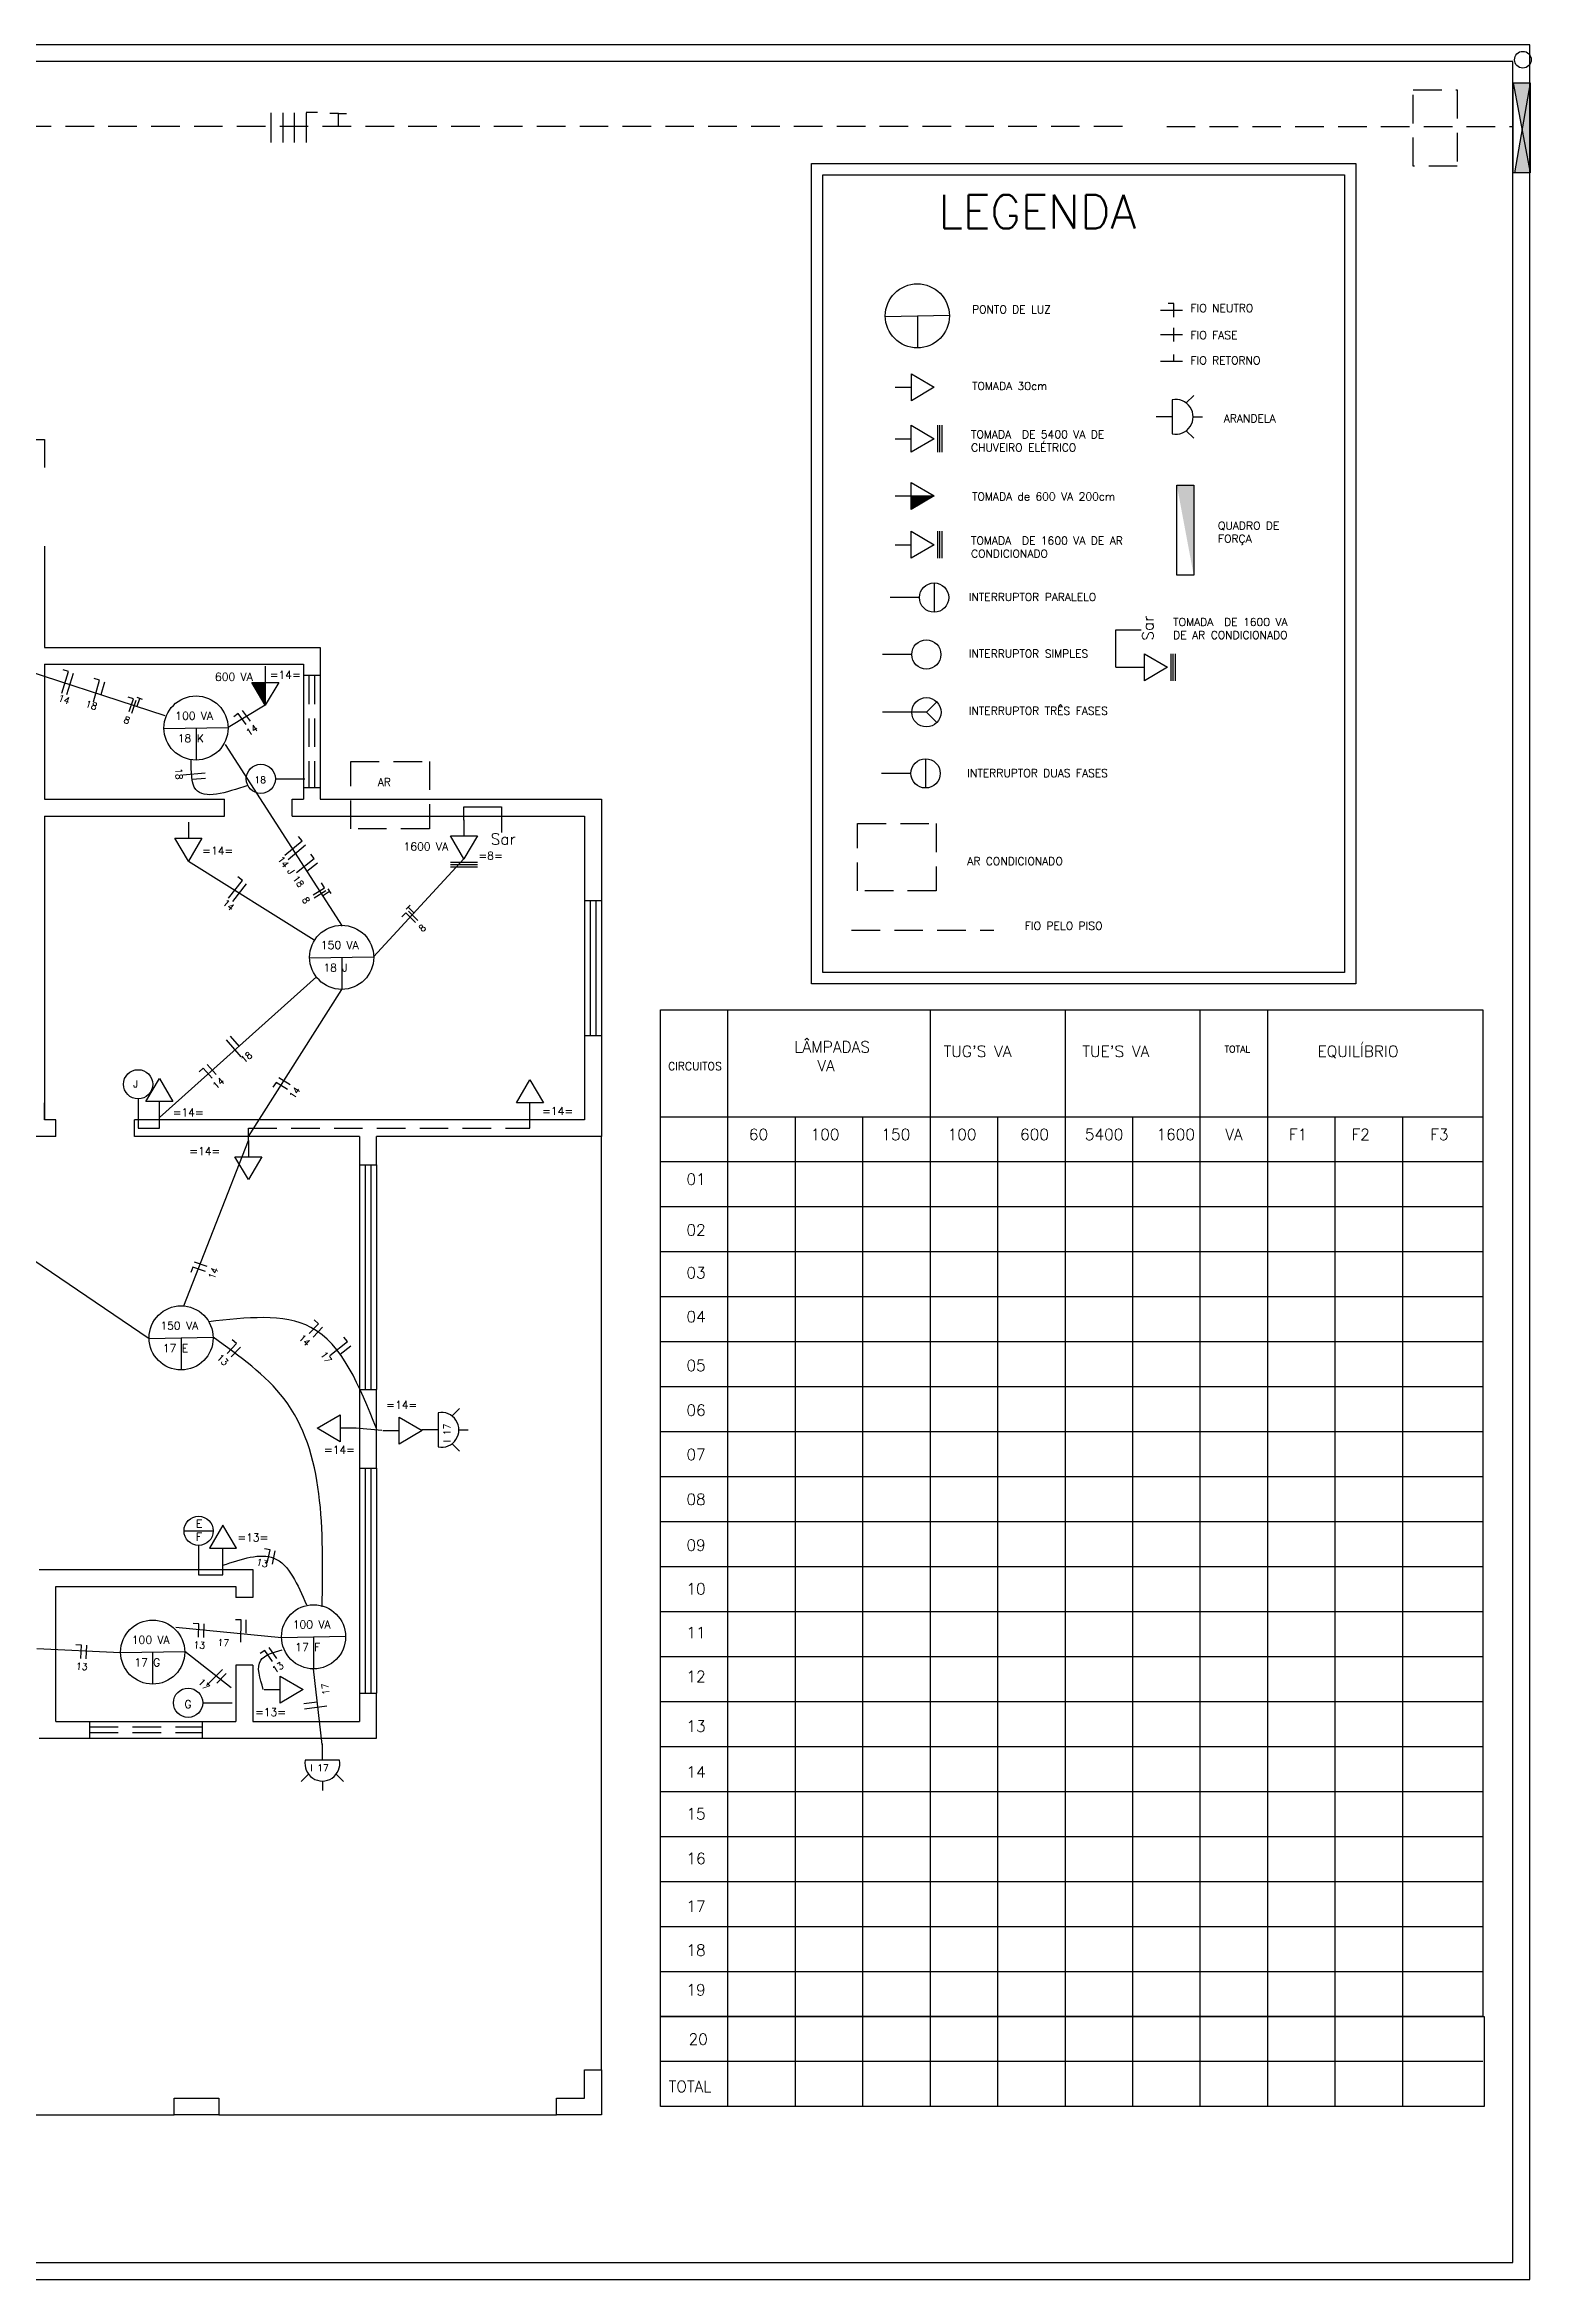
# Model space of a CAD drawing. Header units: millimetres. Extents: x 161 to 191.9, y 206 to 225.9.
# Drawn here: x 178.64 to 191.86, y 205.99 to 225.86 of the extents above; entities that cross this region are included whole.
import ezdxf

# ---------------------------------------------------------------- set-up
doc = ezdxf.new("R2010")
doc.units = ezdxf.units.MM
doc.header["$LTSCALE"] = 0.04
doc.linetypes.add('DASHED2', pattern=[9.525, 6.35, -3.175])
doc.linetypes.add('HIDDEN', pattern=[9.525, 6.35, -3.175])
for name, color, linetype in [('ar condicionado', 2, 'DASHED2'), ('blocos', 1, 'Continuous'), ('janela alta', 2, 'HIDDEN'), ('janela baixa', 6, 'Continuous'), ('parede', 5, 'Continuous')]:
    doc.layers.add(name, color=color, linetype=linetype)
doc.styles.get("Standard").update_dxf_attribs({"font": 'romans.shx', "height": 0.1})
doc.styles.add('style1', font='romans.shx', dxfattribs={"height": 0.1})

# ---------------------------------------------------------------- blocks, each defined once
blk = doc.blocks.new('TB-120')
blk.add_hatch(color=256).paths.add_polyline_path([(0.143, 0), (0.143, -0.12), (0.347, 0)])
for p, q in [((0, 0), (0.347, 0)), ((0.143, 0.12), (0.347, 0)), ((0.143, -0.12), (0.143, 0.12)), ((0.347, 0), (0.143, -0.12))]:
    blk.add_line(p, q)
blk = doc.blocks.new('TB-30')
for p, q in [((0, 0), (0.143, 0)), ((0.143, 0.12), (0.347, 0)), ((0.143, -0.12), (0.143, 0.12)), ((0.347, 0), (0.143, -0.12))]:
    blk.add_line(p, q)
blk = doc.blocks.new('TT-30')
for p, q in [((0, 0), (0.143, 0)), ((0.143, -0.12), (0.143, 0.12)), ((0.143, 0.12), (0.347, 0)), ((0.347, 0), (0.143, -0.12)), ((0.378, -0.12), (0.378, 0.12)), ((0.398, -0.12), (0.398, 0.12)), ((0.418, -0.12), (0.418, 0.12))]:
    blk.add_line(p, q)
blk = doc.blocks.new('INT-09')
for q in [(0, 0), (0.483, 0.092), (0.483, -0.092)]:
    blk.add_line((0.391, 0), q)
blk.add_circle((0.391, 0), 0.13)
for tag, p in [('A', (0.336, 0.175)), ('C', (0.55, -0.05)), ('B', (0.333, -0.283))]:
    blk.add_attdef(tag, p, '', height=0.12)
blk = doc.blocks.new('BOB-04')
for p, q in [((0.145, 0), (0, 0)), ((0.145, 0.152), (0.145, -0.152)), ((0.269, 0.124), (0.335, 0.189)), ((0.331, 0), (0.413, 0)), ((0.269, -0.124), (0.335, -0.189))]:
    blk.add_line(p, q)
blk.add_arc((0.175, 0), 0.155, 258.8052, 101.1948)
blk = doc.blocks.new('INT-01')
blk.add_line((0.261, 0), (0, 0))
blk.add_circle((0.391, 0), 0.13)
blk.add_attdef('A', (0.567, -0.054), '', height=0.12)
blk = doc.blocks.new('INT-05')
for p, q in [((0.261, 0), (0, 0)), ((0.391, 0.13), (0.391, -0.13))]:
    blk.add_line(p, q)
blk.add_circle((0.391, 0), 0.13)
for tag, p in [('A', (0.234, 0.14)), ('B', (0.455, 0.135))]:
    blk.add_attdef(tag, p, '', height=0.12)

msp = doc.modelspace()

# ---------------------------------------------------------------- hatches: boundary and pattern name
at = {"layer": 'blocos'}
h = msp.add_hatch(color=256, dxfattribs=at)
h.paths.add_polyline_path([(191.849, 225.517), (191.71, 225.517), (191.71, 225.456), (191.777, 225.101)])
h.paths.add_polyline_path([(191.777, 225.101), (191.71, 224.717), (191.849, 224.717)])
msp.add_hatch(color=256, dxfattribs=at).paths.add_polyline_path([(191.849, 225.517), (191.777, 225.101), (191.849, 224.717)])
at = {"layer": 'janela baixa'}
msp.add_hatch(color=256, dxfattribs=at).paths.add_polyline_path([(188.857, 221.141), (188.857, 221.941), (188.707, 221.941)])

# ---------------------------------------------------------------- linework, layer by layer
at = {"layer": 'ar condicionado'}
msp.add_lwpolyline([(182.062, 219.484), (182.062, 218.884), (181.362, 218.884), (181.362, 219.484)], close=True, dxfattribs=at)
at = {"layer": 'blocos'}
for p, q in [((191.699, 225.517), (191.849, 224.717)), ((191.849, 225.517), (191.71, 224.717)), ((180.653, 225.252), (180.653, 224.989)), ((180.759, 225.252), (180.759, 224.989)), ((180.859, 225.252), (180.859, 224.989)), ((180.967, 225.257), (181.068, 225.257)), ((180.967, 225.252), (180.967, 224.989)), ((181.254, 225.245), (181.176, 225.245)), ((181.254, 225.245), (181.325, 225.245)), ((181.254, 225.133), (181.254, 225.245)), ((179.713, 219.888), (177.673, 220.556)), ((178.793, 220.092), (178.853, 220.283)), ((178.853, 220.283), (178.805, 220.298)), ((178.838, 220.078), (178.898, 220.269)), ((179.075, 220.014), (179.13, 220.206)), ((179.13, 220.206), (179.082, 220.22)), ((179.143, 220.078), (179.176, 220.193)), ((179.431, 220.04), (179.384, 220.056)), ((179.392, 219.927), (179.431, 220.04)), ((179.416, 219.914), (179.455, 220.028)), ((179.51, 220.036), (179.462, 220.053)), ((179.462, 219.974), (179.486, 220.044)), ((180.603, 219.983), (180.272, 219.786)), ((179.702, 219.776), (180.272, 219.786)), ((179.987, 219.781), (179.987, 219.496)), ((179.987, 219.781), (179.987, 219.781)), ((179.987, 219.781), (179.987, 219.781)), ((179.987, 219.781), (179.987, 219.781)), ((179.987, 219.781), (179.987, 219.781)), ((179.987, 219.781), (179.987, 219.781)), ((179.987, 219.781), (179.987, 219.781)), ((179.987, 219.781), (179.987, 219.781)), ((179.987, 219.781), (179.987, 219.781)), ((179.987, 219.781), (179.987, 219.781)), ((179.987, 219.781), (179.987, 219.781)), ((179.987, 219.781), (179.987, 219.496)), ((179.987, 219.781), (179.987, 219.496)), ((179.987, 219.781), (179.987, 219.496)), ((180.362, 219.91), (180.322, 219.881)), ((180.433, 219.813), (180.362, 219.91)), ((180.471, 219.841), (180.4, 219.938)), ((180.245, 219.635), (181.287, 218.018)), ((179.869, 219.366), (180.068, 219.382)), ((179.952, 219.325), (180.072, 219.335)), ((182.369, 218.961), (182.369, 219.079)), ((182.369, 219.079), (182.704, 219.079)), ((182.704, 219.079), (182.704, 218.853)), ((180.93, 218.777), (180.898, 218.815)), ((179.919, 218.598), (181.037, 217.898)), ((180.776, 218.649), (180.93, 218.777)), ((180.806, 218.613), (180.96, 218.741)), ((180.881, 218.496), (181.038, 218.62)), ((180.973, 218.508), (181.067, 218.583)), ((181.038, 218.62), (181.007, 218.659)), ((182.369, 218.618), (181.566, 217.747)), ((180.276, 218.268), (180.399, 218.426)), ((180.314, 218.239), (180.436, 218.397)), ((180.399, 218.426), (180.359, 218.457)), ((181.129, 218.361), (181.102, 218.403)), ((181.028, 218.297), (181.129, 218.361)), ((181.038, 218.272), (181.14, 218.337)), ((181.112, 218.29), (181.174, 218.33)), ((181.188, 218.309), (181.161, 218.351)), ((181.891, 218.206), (181.856, 218.171)), ((181.926, 218.136), (181.873, 218.189)), ((181.853, 218.137), (181.818, 218.102)), ((181.938, 218.053), (181.853, 218.137)), ((181.96, 218.069), (181.875, 218.153)), ((180.997, 217.737), (181.566, 217.747)), ((181.282, 217.742), (181.282, 217.742)), ((181.282, 217.742), (181.282, 217.742)), ((181.282, 217.742), (181.282, 217.742)), ((181.282, 217.742), (181.282, 217.742)), ((181.282, 217.742), (181.282, 217.742)), ((181.282, 217.742), (181.282, 217.742)), ((181.282, 217.742), (181.282, 217.742)), ((181.282, 217.742), (181.282, 217.742)), ((181.282, 217.742), (181.282, 217.742)), ((181.282, 217.742), (181.282, 217.742)), ((181.282, 217.742), (181.282, 217.457)), ((181.282, 217.742), (181.282, 217.457)), ((181.282, 217.742), (181.282, 217.457)), ((179.662, 216.317), (181.059, 217.569)), ((180.452, 216.148), (181.282, 217.457)), ((180.389, 216.858), (180.257, 217.009)), ((180.372, 216.949), (180.293, 217.04)), ((180.051, 216.757), (180.014, 216.723)), ((180.131, 216.668), (180.051, 216.757)), ((180.166, 216.699), (180.086, 216.788)), ((180.698, 216.63), (180.671, 216.588)), ((180.799, 216.567), (180.698, 216.63)), ((180.824, 216.607), (180.723, 216.67)), ((176.816, 216.22), (179.57, 214.353)), ((179.472, 216.222), (179.662, 216.222)), ((179.662, 216.222), (179.662, 216.317)), ((179.878, 214.642), (180.452, 216.112)), ((180.087, 214.992), (179.974, 215.032)), ((179.958, 214.988), (179.941, 214.94)), ((180.071, 214.947), (179.958, 214.988)), ((180.994, 214.396), (181.075, 214.484)), ((181.028, 214.364), (181.11, 214.452)), ((181.075, 214.484), (181.038, 214.518)), ((179.57, 214.353), (180.139, 214.363)), ((179.57, 214.353), (180.139, 214.363)), ((179.854, 214.358), (179.854, 214.073)), ((179.854, 214.358), (179.854, 214.358)), ((179.854, 214.358), (179.854, 214.358)), ((179.854, 214.358), (179.854, 214.358)), ((179.854, 214.358), (179.854, 214.358)), ((179.854, 214.358), (179.854, 214.358)), ((179.854, 214.358), (179.854, 214.358)), ((179.854, 214.358), (179.854, 214.358)), ((179.854, 214.358), (179.854, 214.358)), ((179.854, 214.358), (179.854, 214.358)), ((179.854, 214.358), (179.854, 214.358)), ((179.854, 214.358), (179.854, 214.358)), ((179.854, 214.358), (179.854, 214.358)), ((179.854, 214.358), (179.854, 214.358)), ((179.854, 214.358), (179.854, 214.358)), ((179.854, 214.358), (179.854, 214.358)), ((179.854, 214.358), (179.854, 214.358)), ((179.854, 214.358), (179.854, 214.358)), ((179.854, 214.358), (179.854, 214.358)), ((179.854, 214.358), (179.854, 214.358)), ((179.854, 214.358), (179.854, 214.358)), ((179.854, 214.358), (179.854, 214.073)), ((180.265, 214.22), (180.346, 214.308)), ((180.299, 214.188), (180.381, 214.276)), ((180.346, 214.308), (180.309, 214.342)), ((181.177, 214.201), (181.333, 214.325)), ((181.269, 214.213), (181.363, 214.288)), ((181.333, 214.325), (181.302, 214.364)), ((181.638, 213.534), (181.407, 213.555)), ((180.645, 212.472), (180.596, 212.482)), ((180.62, 212.355), (180.645, 212.472)), ((180.667, 212.345), (180.691, 212.463)), ((180.01, 212.252), (180.226, 212.252)), ((180.226, 212.252), (180.226, 212.348)), ((180.387, 211.851), (180.337, 211.852)), ((180.386, 211.651), (180.387, 211.851)), ((180.433, 211.731), (180.434, 211.851)), ((178.968, 211.626), (178.918, 211.628)), ((179.807, 211.786), (180.747, 211.695)), ((180.012, 211.816), (179.962, 211.818)), ((180.009, 211.696), (180.012, 211.816)), ((180.056, 211.695), (180.059, 211.815)), ((180.747, 211.695), (181.317, 211.705)), ((180.747, 211.695), (181.317, 211.705)), ((180.747, 211.695), (181.317, 211.705)), ((181.032, 211.7), (181.032, 211.7)), ((181.032, 211.7), (181.032, 211.7)), ((181.032, 211.7), (181.032, 211.7)), ((181.032, 211.7), (181.032, 211.7)), ((181.032, 211.7), (181.032, 211.7)), ((181.032, 211.7), (181.032, 211.7)), ((181.032, 211.7), (181.032, 211.7)), ((181.032, 211.7), (181.032, 211.7)), ((181.032, 211.7), (181.032, 211.7)), ((181.032, 211.7), (181.032, 211.7)), ((181.032, 211.7), (181.032, 211.415)), ((181.032, 211.7), (181.032, 211.415)), ((181.032, 211.7), (181.032, 211.7)), ((181.032, 211.7), (181.032, 211.7)), ((181.032, 211.7), (181.032, 211.7)), ((181.032, 211.7), (181.032, 211.7)), ((181.032, 211.7), (181.032, 211.7)), ((181.032, 211.7), (181.032, 211.7)), ((181.032, 211.7), (181.032, 211.7)), ((181.032, 211.7), (181.032, 211.7)), ((181.032, 211.7), (181.032, 211.7)), ((181.032, 211.7), (181.032, 211.7)), ((181.032, 211.7), (181.032, 211.415)), ((178.571, 211.597), (179.316, 211.559)), ((178.964, 211.506), (178.968, 211.626)), ((179.011, 211.505), (179.015, 211.625)), ((179.316, 211.559), (179.886, 211.569)), ((179.316, 211.559), (179.886, 211.569)), ((179.601, 211.564), (179.601, 211.279)), ((179.601, 211.564), (179.601, 211.564)), ((179.601, 211.564), (179.601, 211.564)), ((179.601, 211.564), (179.601, 211.564)), ((179.601, 211.564), (179.601, 211.564)), ((179.601, 211.564), (179.601, 211.564)), ((179.601, 211.564), (179.601, 211.564)), ((179.601, 211.564), (179.601, 211.564)), ((179.601, 211.564), (179.601, 211.564)), ((179.601, 211.564), (179.601, 211.564)), ((179.601, 211.564), (179.601, 211.564)), ((179.601, 211.564), (179.601, 211.279)), ((180.299, 211.245), (179.886, 211.569)), ((180.599, 211.579), (180.558, 211.551)), ((180.667, 211.48), (180.599, 211.579)), ((180.706, 211.507), (180.638, 211.606)), ((180.081, 211.266), (180.222, 211.408)), ((180.171, 211.289), (180.256, 211.375)), ((180.592, 211.231), (180.736, 211.231)), ((180.736, 211.351), (180.94, 211.231)), ((180.736, 211.111), (180.736, 211.351)), ((180.94, 211.231), (180.736, 211.111)), ((181.108, 210.742), (181.032, 211.415)), ((181.065, 211.119), (180.946, 211.104)), ((181.15, 211.082), (180.952, 211.057))]:
    msp.add_line(p, q, dxfattribs=at)
msp.add_lwpolyline([(191.849, 225.517), (191.849, 224.717), (191.699, 224.717), (191.699, 225.517), (191.849, 225.517)], dxfattribs=at)
for centre, radius in [((191.784, 225.724), 0.0744), ((179.987, 219.781), 0.285), ((179.987, 219.781), 0.285), ((179.987, 219.781), 0.285), ((181.282, 217.742), 0.285), ((181.282, 217.742), 0.285), ((179.854, 214.358), 0.285), ((179.854, 214.358), 0.285), ((179.601, 211.564), 0.285), ((179.601, 211.564), 0.285), ((181.032, 211.7), 0.285), ((181.032, 211.7), 0.285)]:
    msp.add_circle(centre, radius, dxfattribs=at)
for points in [[(180.447, 219.27), (179.985, 219.234), (179.944, 219.498)], [(181.591, 213.552), (181.008, 214.451), (180.1, 214.502)], [(181.108, 211.966), (180.769, 213.816), (180.139, 214.363)], [(180.226, 212.336), (180.679, 212.4), (180.969, 211.983)], [(180.585, 211.231), (180.562, 211.491), (180.752, 211.584)]]:
    msp.add_spline(points, degree=3, dxfattribs=at)
at = {"layer": 'janela alta'}
for p, q in [((188.224, 225.131), (173.318, 225.131)), ((188.617, 225.131), (191.695, 225.131)), ((181.091, 220.248), (180.941, 220.248)), ((180.991, 220.248), (180.991, 219.248)), ((181.041, 220.248), (181.041, 219.248)), ((181.091, 219.248), (180.941, 219.248)), ((185.815, 217.984), (187.08, 217.984)), ((180.452, 216.112), (180.452, 216.222)), ((180.452, 216.222), (182.956, 216.222)), ((182.956, 216.222), (182.956, 216.306)), ((179.041, 210.948), (179.041, 210.798)), ((179.041, 210.898), (180.041, 210.898)), ((179.041, 210.848), (180.041, 210.848)), ((180.041, 210.948), (180.041, 210.798))]:
    msp.add_line(p, q, dxfattribs=at)
for points in [[(190.808, 225.455), (191.201, 225.455), (191.201, 224.777), (190.808, 224.777)], [(186.568, 218.932), (186.568, 218.332), (185.868, 218.332), (185.868, 218.932)]]:
    msp.add_lwpolyline(points, close=True, dxfattribs=at)
at = {"layer": 'janela baixa'}
for p, q in [((188.68, 223.556), (188.63, 223.556)), ((188.681, 223.436), (188.68, 223.556)), ((186.115, 223.44), (186.685, 223.451)), ((186.4, 223.446), (186.4, 223.161)), ((186.4, 223.446), (186.4, 223.161)), ((186.4, 223.446), (186.4, 223.161)), ((188.563, 223.496), (188.759, 223.496)), ((188.563, 223.279), (188.759, 223.279)), ((188.681, 223.219), (188.68, 223.339)), ((188.563, 223.043), (188.759, 223.043)), ((188.681, 223.043), (188.68, 223.103)), ((188.164, 220.655), (188.39, 220.655)), ((188.164, 220.321), (188.164, 220.655)), ((188.164, 220.321), (188.281, 220.321)), ((183.441, 218.248), (183.441, 217.048)), ((183.491, 218.248), (183.491, 217.048)), ((183.541, 218.248), (183.541, 217.048)), ((183.591, 218.248), (183.591, 217.048)), ((184.116, 217.276), (191.427, 217.276)), ((184.116, 208.322), (184.116, 217.276)), ((184.716, 207.524), (184.716, 217.276)), ((186.516, 207.524), (186.516, 217.276)), ((187.716, 207.524), (187.716, 217.276)), ((188.916, 207.524), (188.916, 217.276)), ((189.516, 207.524), (189.516, 217.276)), ((191.427, 217.276), (191.427, 208.322)), ((191.427, 216.322), (184.116, 216.322)), ((185.316, 207.524), (185.316, 216.322)), ((185.916, 207.524), (185.916, 216.322)), ((187.116, 207.524), (187.116, 216.322)), ((188.316, 207.524), (188.316, 216.322)), ((190.116, 207.524), (190.116, 216.322)), ((190.716, 207.524), (190.716, 216.322)), ((183.591, 207.848), (183.591, 216.148)), ((181.441, 215.898), (181.441, 213.898)), ((181.491, 215.898), (181.491, 213.898)), ((181.541, 215.898), (181.541, 213.898)), ((181.591, 215.898), (181.591, 213.898)), ((191.427, 215.922), (184.116, 215.922)), ((191.427, 215.522), (184.116, 215.522)), ((191.427, 215.122), (184.116, 215.122)), ((191.427, 214.722), (184.116, 214.722)), ((191.427, 214.322), (184.116, 214.322)), ((191.427, 213.922), (184.116, 213.922)), ((191.427, 213.522), (184.116, 213.522)), ((181.441, 213.198), (181.441, 211.198)), ((181.491, 213.198), (181.491, 211.198)), ((181.541, 213.198), (181.541, 211.198)), ((181.591, 213.198), (181.591, 211.198)), ((191.427, 213.122), (184.116, 213.122)), ((191.427, 212.722), (184.116, 212.722)), ((191.427, 212.322), (184.116, 212.322)), ((191.427, 211.922), (184.116, 211.922)), ((191.427, 211.522), (184.116, 211.522)), ((191.427, 211.122), (184.116, 211.122)), ((191.427, 210.722), (184.116, 210.722)), ((191.427, 210.322), (184.116, 210.322)), ((191.427, 209.922), (184.116, 209.922)), ((191.427, 209.522), (184.116, 209.522)), ((191.427, 209.122), (184.116, 209.122)), ((191.427, 208.722), (184.116, 208.722)), ((191.427, 208.322), (184.116, 208.322)), ((191.427, 207.922), (184.116, 207.922)), ((191.427, 207.522), (184.116, 207.522)), ((176.791, 207.448), (179.791, 207.448)), ((180.191, 207.448), (183.191, 207.448))]:
    msp.add_line(p, q, dxfattribs=at)
for points in [[(185.459, 224.801), (190.299, 224.801), (190.299, 217.507), (185.459, 217.507)], [(185.559, 224.701), (190.199, 224.701), (190.199, 217.607), (185.559, 217.607)], [(184.116, 208.322), (191.439, 208.322), (191.439, 207.524), (184.116, 207.524)]]:
    msp.add_lwpolyline(points, close=True, dxfattribs=at)
msp.add_lwpolyline([(188.857, 221.941), (188.857, 221.141), (188.707, 221.141), (188.707, 221.941), (188.857, 221.941)], dxfattribs=at)
msp.add_circle((186.4, 223.446), 0.285, dxfattribs=at)
msp.add_circle((186.4, 223.446), 0.285, dxfattribs=at)
at = {"layer": 'parede'}
for p, q in [((177.991, 222.348), (178.641, 222.348)), ((178.641, 222.348), (178.641, 222.098)), ((178.641, 221.398), (178.641, 220.498)), ((178.641, 220.498), (181.091, 220.498)), ((181.091, 220.498), (181.091, 220.248)), ((178.641, 220.348), (180.941, 220.348)), ((178.641, 220.348), (178.641, 219.148)), ((180.941, 220.348), (180.941, 220.248)), ((180.941, 220.248), (180.941, 219.248)), ((181.091, 220.248), (181.091, 219.248)), ((180.941, 219.248), (180.941, 219.148)), ((181.091, 219.248), (181.091, 219.148)), ((178.641, 219.148), (180.241, 219.148)), ((178.641, 218.998), (180.241, 218.998)), ((178.641, 218.998), (178.641, 216.298)), ((180.241, 218.998), (180.241, 219.148)), ((180.841, 218.998), (180.841, 219.148)), ((180.841, 219.148), (180.941, 219.148)), ((180.841, 218.998), (181.091, 218.998)), ((181.091, 219.148), (183.591, 219.148)), ((181.091, 218.998), (183.441, 218.998)), ((183.441, 218.998), (183.441, 218.248)), ((183.591, 219.148), (183.591, 218.248)), ((183.441, 218.248), (183.591, 218.248)), ((183.441, 217.048), (183.591, 217.048)), ((183.441, 217.048), (183.441, 216.298)), ((183.591, 217.048), (183.591, 216.148)), ((178.641, 216.298), (178.641, 216.448)), ((178.741, 216.298), (178.641, 216.298)), ((178.741, 216.148), (178.741, 216.298)), ((183.441, 216.298), (179.441, 216.298)), ((179.441, 216.148), (179.441, 216.298)), ((178.741, 216.148), (178.491, 216.148)), ((181.441, 216.148), (179.441, 216.148)), ((181.441, 216.148), (181.441, 215.898)), ((183.591, 216.148), (181.591, 216.148)), ((181.591, 215.898), (181.591, 216.148)), ((181.441, 215.898), (181.591, 215.898)), ((181.441, 213.898), (181.591, 213.898)), ((181.441, 213.898), (181.441, 213.198)), ((181.591, 213.198), (181.591, 213.898)), ((181.441, 213.198), (181.591, 213.198)), ((178.591, 212.298), (180.491, 212.298)), ((180.491, 212.298), (180.491, 212.048)), ((178.741, 212.148), (180.341, 212.148)), ((178.741, 210.948), (178.741, 212.148)), ((180.341, 212.148), (180.341, 212.048)), ((180.491, 212.048), (180.341, 212.048)), ((180.491, 211.448), (180.341, 211.448)), ((180.341, 211.448), (180.341, 210.948)), ((180.491, 211.448), (180.491, 210.948)), ((181.441, 211.198), (181.591, 211.198)), ((181.441, 211.198), (181.441, 210.948)), ((181.591, 210.798), (181.591, 211.198)), ((178.741, 210.948), (179.041, 210.948)), ((179.041, 210.948), (180.041, 210.948)), ((180.041, 210.948), (180.341, 210.948)), ((180.491, 210.948), (181.441, 210.948)), ((178.591, 210.798), (179.041, 210.798)), ((179.041, 210.798), (180.041, 210.798)), ((180.041, 210.798), (181.591, 210.798))]:
    msp.add_line(p, q, dxfattribs=at)
for points in [[(160.983, 205.986), (191.845, 205.986), (191.845, 225.857), (160.983, 225.857)], [(161.133, 206.136), (191.695, 206.136), (191.695, 225.707), (161.133, 225.707)], [(183.441, 207.848), (183.591, 207.848), (183.591, 207.448), (183.191, 207.448), (183.191, 207.598), (183.441, 207.598), (183.441, 207.848)]]:
    msp.add_lwpolyline(points, close=True, dxfattribs=at)
msp.add_lwpolyline([(179.791, 207.598), (180.191, 207.598), (180.191, 207.448), (179.791, 207.448), (179.791, 207.598)], dxfattribs=at)

# ---------------------------------------------------------------- block references
at = {"layer": 'blocos'}
for name, p, rotation in [('TB-120', (180.603, 220.33), 270), ('INT-01', (180.954, 219.329), 180), ('TB-30', (179.919, 218.945), 270), ('TT-30', (182.369, 218.965), 270), ('INT-01', (179.472, 216.222), 90), ('TB-30', (179.662, 216.317), 90), ('TB-30', (182.956, 216.306), 90), ('TB-30', (180.452, 216.112), 270), ('TB-30', (181.41, 213.555), 180), ('INT-05', (180.01, 212.251), 90), ('INT-01', (180.307, 211.113), 180), ('BOB-04', (181.11, 210.747), 270)]:
    msp.add_blockref(name, p, dxfattribs=dict(at, rotation=rotation))
for name, p in [('TB-30', (181.649, 213.534)), ('BOB-04', (181.994, 213.54))]:
    msp.add_blockref(name, p, dxfattribs=at)
at = {"layer": 'blocos', "xscale": -1, "rotation": 270}
msp.add_blockref('TB-30', (180.226, 212.345), dxfattribs=at)
at = {"layer": 'janela baixa'}
for name, p in [('TB-30', (186.204, 222.812)), ('BOB-04', (188.522, 222.548)), ('TT-30', (186.203, 222.354)), ('TB-120', (186.203, 221.845)), ('TT-30', (186.203, 221.411)), ('INT-05', (186.158, 220.941)), ('INT-01', (186.089, 220.435)), ('TT-30', (188.278, 220.321)), ('INT-09', (186.09, 219.921)), ('INT-05', (186.082, 219.378))]:
    msp.add_blockref(name, p, dxfattribs=at)

# ---------------------------------------------------------------- texts
at = {"layer": 'blocos', "attachment_point": 1, "style": 'style1'}
for s, insert, char_height, width in [('600 VA', (180.155, 220.271), 0.07, 0.5949), ('=14=', (180.642, 220.289), 0.07, 0.5949), ('100 VA', (179.802, 219.925), 0.07, 0.5949), ('18 K', (179.825, 219.724), 0.07, 0.3637), ('18', (180.506, 219.35), 0.06, 0.3372), ('AR', (181.603, 219.335), 0.07, 0.668), ('Sar', (182.606, 218.844), 0.1, 1.061), ('=14=', (180.042, 218.725), 0.07, 0.5949), ('1600 VA', (181.832, 218.762), 0.07, 0.5949), ('=8=', (182.498, 218.681), 0.07, 0.5949), ('150 VA', (181.097, 217.886), 0.07, 0.5949), ('18 J', (181.119, 217.685), 0.07, 0.3637), ('J', (179.429, 216.646), 0.06, 0.7623), ('=14=', (179.779, 216.398), 0.07, 0.5949), ('=14=', (183.064, 216.41), 0.07, 0.5949), ('=14=', (179.927, 216.054), 0.07, 0.5949), ('150 VA', (179.67, 214.502), 0.07, 0.5949), ('17 E', (179.692, 214.301), 0.07, 0.3637), ('=14=', (181.678, 213.797), 0.07, 0.5949), ('=14=', (181.124, 213.398), 0.07, 0.5949), ('E\\PF', (179.986, 212.741), 0.07, 0.3998), ('=13=', (180.354, 212.618), 0.07, 0.5949), ('100 VA', (180.847, 211.844), 0.07, 0.5949), ('100 VA', (180.847, 211.844), 0.07, 0.5949), ('100 VA', (179.416, 211.708), 0.07, 0.5949), ('17 F', (180.869, 211.643), 0.07, 0.3637), ('17 G', (179.438, 211.507), 0.07, 0.3637), ('G', (179.884, 211.136), 0.07, 0.7506), ('=13=', (180.511, 211.065), 0.07, 0.5949), ('I 17', (181.003, 210.565), 0.06, 0.7623)]:
    msp.add_mtext(s, dxfattribs=dict(at, insert=insert, char_height=char_height, width=width))
at = {"layer": 'blocos', "char_height": 0.06, "width": 0.7623, "attachment_point": 1, "style": 'style1'}
for s, insert, rotation in [('14', (178.775, 220.081), 340.2975), ('18', (179.017, 220.029), 342), ('8', (179.359, 219.889), 338.7012), ('14', (180.423, 219.758), 33.8685), ('18', (179.863, 219.426), 272), ('14', (180.755, 218.65), 307.4878), ('J 18', (180.843, 218.543), 306.1337), ('14', (180.256, 218.264), 320), ('8', (180.978, 218.287), 300.0754), ('8', (181.959, 218.007), 43), (' 18', (180.344, 216.818), 39), ('14', (180.126, 216.612), 39.7182), ('14', (180.81, 216.512), 55.6428), ('14', (180.094, 214.896), 68.1549), ('14', (180.937, 214.395), 315), ('17', (181.138, 214.244), 306), ('13', (180.208, 214.22), 315.0694), ('I 17', (182.188, 213.43), 90), ('13', (180.533, 212.397), 346.203), ('13', (179.967, 211.659), 356.2164), (' 17', (180.139, 211.682), 357), ('13', (178.922, 211.469), 356.2164), ('13', (180.655, 211.425), 32.2063), (' 17', (180.016, 211.365), 313), ('17', (181.112, 211.18), 95)]:
    msp.add_mtext(s, dxfattribs=dict(at, insert=insert, rotation=rotation))
at = {"layer": 'janela baixa', "attachment_point": 1, "style": 'style1'}
for s, insert, char_height, width in [('LEGENDA', (186.586, 224.522), 0.3, 2.3093), ('FIO NEUTRO', (188.829, 223.55), 0.07, 0.7404), ('PONTO DE LUZ', (186.886, 223.538), 0.07, 1.6484), ('FIO FASE', (188.829, 223.31), 0.07, 0.7404), ('FIO RETORNO', (188.829, 223.085), 0.07, 0.7404), ('TOMADA 30cm', (186.886, 222.858), 0.07, 1.6484), ('ARANDELA', (189.124, 222.569), 0.07, 0.7404), ('TOMADA  DE 5400 VA DE CHUVEIRO ELÉTRICO', (186.877, 222.427), 0.07, 1.6484), ('TOMADA de 600 VA 200cm', (186.886, 221.875), 0.07, 1.6484), ('QUADRO DE FORÇA', (189.073, 221.616), 0.07, 0.7404), ('TOMADA  DE 1600 VA DE AR CONDICIONADO', (186.877, 221.483), 0.07, 1.6484), ('INTERRUPTOR PARALELO', (186.857, 220.981), 0.07, 1.6484), ('TOMADA  DE 1600 VA \\PDE AR CONDICIONADO', (188.675, 220.759), 0.07, 1.6484), ('INTERRUPTOR SIMPLES', (186.857, 220.478), 0.07, 1.6484), ('INTERRUPTOR TRÊS FASES', (186.857, 219.969), 0.07, 1.6484), ('INTERRUPTOR DUAS FASES', (186.844, 219.415), 0.07, 1.6484), ('AR CONDICIONADO', (186.844, 218.632), 0.07, 1.6484), ('FIO PELO PISO', (187.356, 218.057), 0.07, 1.6484), ('LÂMPADAS\\P   VA', (185.306, 216.995), 0.1, 0.5444), ('CIRCUITOS', (184.184, 216.809), 0.07, 0.532), ("TUG'S VA", (186.633, 216.956), 0.1, 0.9944), ("TUE'S VA", (187.866, 216.956), 0.1, 0.9944), ('TOTAL', (189.131, 216.956), 0.06, 0.9944), ('EQUILÍBRIO', (189.958, 216.956), 0.1, 0.9944), ('60', (184.902, 216.217), 0.1, 0.5404), ('100', (185.451, 216.217), 0.1, 0.5404), ('150', (186.08, 216.217), 0.1, 0.5404), ('100', (186.669, 216.217), 0.1, 0.5404), ('600', (187.313, 216.217), 0.1, 0.5404), ('5400', (187.889, 216.217), 0.1, 0.5404), ('1600', (188.526, 216.217), 0.1, 0.5404), ('VA', (189.138, 216.217), 0.1, 0.5404), ('F1', (189.703, 216.217), 0.1, 0.5404), ('F2', (190.26, 216.217), 0.1, 0.5404), ('F3', (190.96, 216.217), 0.1, 0.5404), ('01', (184.347, 215.819), 0.1, 0.5045), ('02', (184.347, 215.367), 0.1, 0.5045), ('03', (184.347, 214.987), 0.1, 0.5045), ('04', (184.347, 214.597), 0.1, 0.5045), ('05', (184.347, 214.163), 0.1, 0.5045), ('06', (184.347, 213.765), 0.1, 0.5045), ('07', (184.347, 213.371), 0.1, 0.5045), ('08', (184.347, 212.972), 0.1, 0.5045), ('09', (184.347, 212.565), 0.1, 0.5045), ('10', (184.347, 212.176), 0.1, 0.5045), ('11', (184.347, 211.787), 0.1, 0.5045), ('12', (184.347, 211.397), 0.1, 0.5045), ('13', (184.347, 210.955), 0.1, 0.5045), ('14', (184.347, 210.548), 0.1, 0.5045), ('15', (184.347, 210.176), 0.1, 0.5045), ('16', (184.347, 209.778), 0.1, 0.5045), ('17', (184.347, 209.353), 0.1, 0.5045), ('18', (184.347, 208.963), 0.1, 0.5045), ('19', (184.347, 208.61), 0.1, 0.5045), ('20', (184.366, 208.172), 0.1, 0.5045), ('TOTAL', (184.188, 207.752), 0.1, 0.5045)]:
    msp.add_mtext(s, dxfattribs=dict(at, insert=insert, char_height=char_height, width=width))
at = {"layer": 'janela baixa', "insert": (188.4, 220.558), "char_height": 0.1, "width": 1.061, "attachment_point": 1, "rotation": 90, "style": 'style1'}
msp.add_mtext('Sar', dxfattribs=at)

doc.saveas('drawing.dxf')
